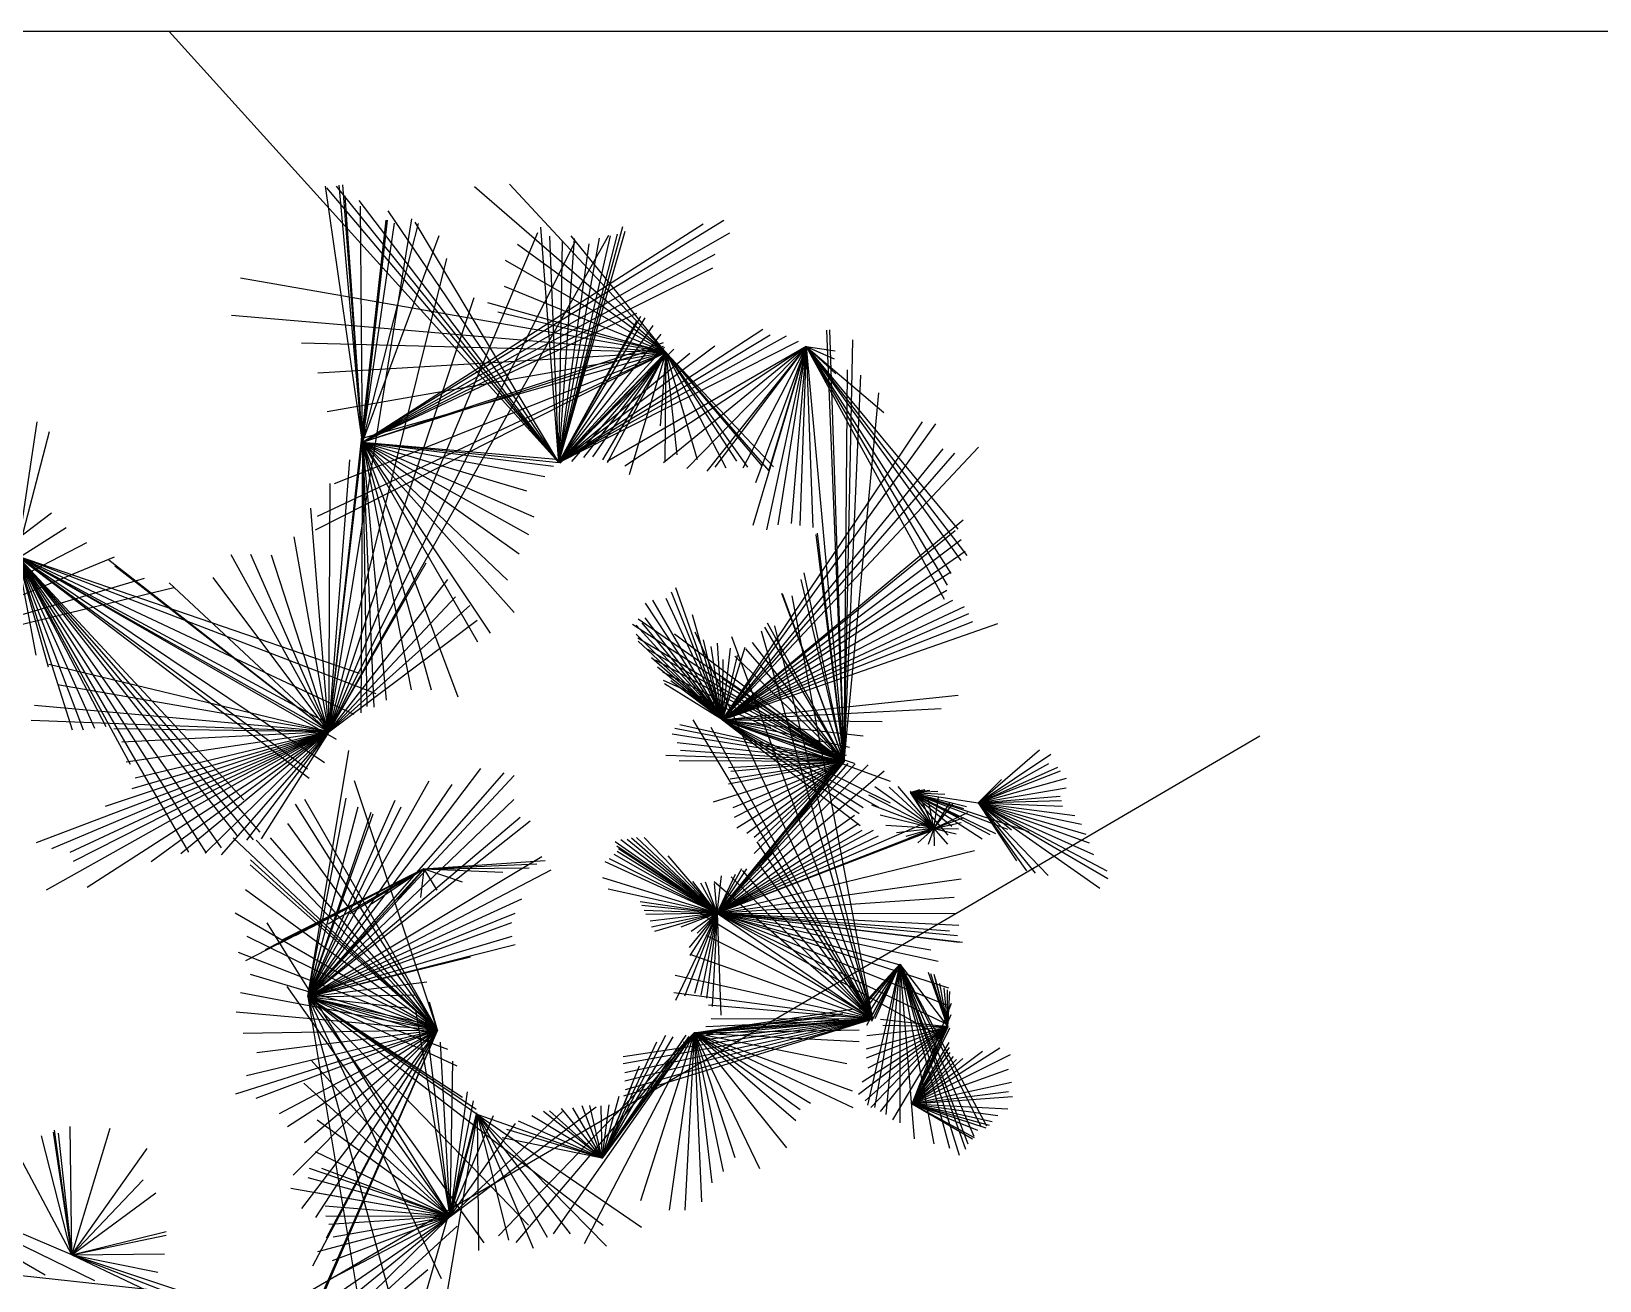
# Model space of a CAD drawing. Extents: x 447968 to 448359, y 6028019 to 6028235.
# Drawn here: x 448198.64 to 448242.14, y 6028200.62 to 6028235.28 of the extents above; entities that cross this region are included whole.
import ezdxf

# ---------------------------------------------------------------- set-up
doc = ezdxf.new("R2010")
doc.units = 0
doc.layers.add('BBOX', color=1, linetype='CONTINUOUS')
doc.layers.add('CENTERLINE', color=4, linetype='CONTINUOUS')

msp = doc.modelspace()

# ---------------------------------------------------------------- linework, layer by layer
at = {"layer": 'BBOX'}
for p, q in [((448359.49, 6028235.28, 172.83), (447967.5, 6028235.28, 172.83)), ((448359.49, 6028235.28, 154.47), (447967.5, 6028235.28, 154.47))]:
    msp.add_line(p, q, dxfattribs=at)
at = {"layer": 'CENTERLINE'}
for p, q in [((448219.09, 6028223.09, 158.4), (448220.13, 6028226.54, 157.96)), ((448220.13, 6028226.54, 157.96), (448221.18, 6028215.03, 158.4)), ((448213.27, 6028223.32, 157.79), (448216.23, 6028226.37, 157.76)), ((448216.23, 6028226.37, 157.76), (448219.09, 6028223.09, 158.4)), ((448206.89, 6028215.85, 158.23), (448207.82, 6028223.88, 158.03)), ((448207.82, 6028223.88, 158.03), (448213.27, 6028223.32, 157.79)), ((448198.24, 6028220.73, 156.95), (448206.89, 6028215.85, 158.23)), ((448221.18, 6028215.03, 158.4), (448217.81, 6028216.18, 157.94)), ((448221.18, 6028215.03, 158.4), (448217.66, 6028210.82, 157.41)), ((448223.67, 6028213.17, 158.96), (448223.02, 6028214.17, 158.23)), ((448223.02, 6028214.17, 158.23), (448224.9, 6028213.88, 157.89)), ((448217.66, 6028210.82, 157.41), (448223.67, 6028213.17, 158.96)), ((448206.3, 6028208.5, 156.85), (448209.52, 6028212.05, 157.08)), ((448217.66, 6028210.82, 157.41), (448221.98, 6028207.88, 158.47)), ((448221.98, 6028207.88, 158.47), (448222.72, 6028209.4, 158.5)), ((448222.72, 6028209.4, 158.5), (448224.06, 6028207.67, 158.75)), ((448211, 6028205.23, 157.65), (448206.3, 6028208.5, 156.85)), ((448206.3, 6028208.5, 156.85), (448209.9, 6028207.57, 157.22)), ((448221.98, 6028207.88, 158.47), (448217.02, 6028207.5, 157.59)), ((448217.02, 6028207.5, 157.59), (448214.47, 6028204.02, 157.51)), ((448224.06, 6028207.67, 158.75), (448223.07, 6028205.53, 158.58)), ((448211, 6028205.23, 157.65), (448210.25, 6028202.4, 157.43)), ((448214.47, 6028204.02, 157.51), (448211, 6028205.23, 157.65)), ((448199.76, 6028201.34, 157.37), (448193.28, 6028204.08, 157.16)), ((448210.25, 6028202.4, 157.43), (448203.69, 6028195.97, 156.53)), ((448203.03, 6028200.25, 156.49), (448199.76, 6028201.34, 157.37))]:
    msp.add_line(p, q, dxfattribs=at)
at = {"layer": 'SPLAY_SHOTS'}
for p, q in [((448213.27, 6028223.32, 157.79), (448202.46, 6028235.28, 157.59)), ((448207.82, 6028223.88, 158.03), (448206.79, 6028230.99, 158.02)), ((448213.27, 6028223.32, 157.79), (448206.83, 6028230.94, 158.28)), ((448213.27, 6028223.32, 157.79), (448207.1, 6028230.99, 158.1)), ((448207.82, 6028223.88, 158.03), (448207.17, 6028231.01, 157.59)), ((448207.82, 6028223.88, 158.03), (448207.27, 6028231.02, 157.39)), ((448216.23, 6028226.37, 157.76), (448210.93, 6028230.97, 157.98)), ((448216.23, 6028226.37, 157.76), (448211.9, 6028231.04, 157.92)), ((448207.82, 6028223.88, 158.03), (448207.34, 6028230.72, 158.1)), ((448213.27, 6028223.32, 157.79), (448207.73, 6028230.59, 158.07)), ((448207.82, 6028223.88, 158.03), (448207.76, 6028230.43, 158.27)), ((448206.89, 6028215.85, 158.23), (448209.19, 6028230.08, 158.08)), ((448206.89, 6028215.85, 158.23), (448208.48, 6028230.04, 158.16)), ((448207.82, 6028223.88, 158.03), (448208.51, 6028230.04, 158.26)), ((448207.82, 6028223.88, 158.03), (448217.84, 6028230.04, 157.87)), ((448213.27, 6028223.32, 157.79), (448208.53, 6028230.3, 158.1)), ((448213.27, 6028223.32, 157.79), (448209.28, 6028229.99, 158.11)), ((448206.89, 6028215.85, 158.23), (448212.68, 6028229.7, 157.97)), ((448206.89, 6028215.85, 158.23), (448214.65, 6028229.63, 157.87)), ((448207.82, 6028223.88, 158.03), (448208.71, 6028229.96, 158.15)), ((448207.82, 6028223.88, 158.03), (448209.37, 6028229.95, 158.07)), ((448207.82, 6028223.88, 158.03), (448217.27, 6028229.94, 157.7)), ((448207.82, 6028223.88, 158.03), (448218.01, 6028229.69, 157.74)), ((448207.82, 6028223.88, 158.03), (448209.95, 6028229.62, 158.08)), ((448213.27, 6028223.32, 157.79), (448212.77, 6028229.85, 157.96)), ((448213.27, 6028223.32, 157.79), (448213.02, 6028229.6, 157.95)), ((448213.27, 6028223.32, 157.79), (448215.04, 6028229.87, 157.63)), ((448213.27, 6028223.32, 157.79), (448215.11, 6028229.74, 157.95)), ((448213.27, 6028223.32, 157.79), (448214.89, 6028229.65, 157.98)), ((448213.27, 6028223.32, 157.79), (448214.7, 6028229.61, 157.82)), ((448216.23, 6028226.37, 157.76), (448213.61, 6028229.61, 157.86)), ((448206.89, 6028215.85, 158.23), (448213.72, 6028229.44, 157.91)), ((448216.23, 6028226.37, 157.76), (448212.12, 6028229.37, 157.97)), ((448213.27, 6028223.32, 157.79), (448214.39, 6028229.54, 157.74)), ((448213.27, 6028223.32, 157.79), (448213.7, 6028229.53, 157.97)), ((448213.27, 6028223.32, 157.79), (448213.37, 6028229.46, 157.94)), ((448213.27, 6028223.32, 157.79), (448214.11, 6028229.39, 157.82)), ((448206.89, 6028215.85, 158.23), (448210.16, 6028228.98, 158.09)), ((448207.82, 6028223.88, 158.03), (448217.6, 6028229.1, 157.76)), ((448207.82, 6028223.88, 158.03), (448217.54, 6028228.72, 157.69)), ((448216.23, 6028226.37, 157.76), (448211.79, 6028228.92, 157.93)), ((448216.23, 6028226.37, 157.76), (448204.44, 6028228.43, 158.66)), ((448206.89, 6028215.85, 158.23), (448210.92, 6028227.9, 158.06)), ((448216.23, 6028226.37, 157.76), (448211.76, 6028228.2, 158.03)), ((448216.23, 6028226.37, 157.76), (448204.19, 6028227.4, 158.52)), ((448207.82, 6028223.88, 158.03), (448215.43, 6028227.46, 157.74)), ((448216.23, 6028226.37, 157.76), (448211.3, 6028227.75, 158.07)), ((448216.23, 6028226.37, 157.76), (448211.57, 6028227.49, 157.96)), ((448213.27, 6028223.32, 157.79), (448215.54, 6028227.38, 157.82)), ((448213.27, 6028223.32, 157.79), (448215.66, 6028227.33, 157.77)), ((448213.27, 6028223.32, 157.79), (448215.43, 6028227.25, 157.98)), ((448213.27, 6028223.32, 157.79), (448215.88, 6028227.12, 157.8)), ((448213.27, 6028223.32, 157.79), (448218.92, 6028227.02, 157.78)), ((448221.18, 6028215.03, 158.4), (448220.7, 6028226.99, 158.51)), ((448221.18, 6028215.03, 158.4), (448220.78, 6028227, 158.34)), ((448216.23, 6028226.37, 157.76), (448206.13, 6028226.63, 158.33)), ((448207.82, 6028223.88, 158.03), (448216.17, 6028226.65, 157.52)), ((448207.82, 6028223.88, 158.03), (448216.17, 6028226.55, 157.72)), ((448213.27, 6028223.32, 157.79), (448216.1, 6028226.88, 157.74)), ((448213.27, 6028223.32, 157.79), (448219.13, 6028226.86, 157.8)), ((448213.27, 6028223.32, 157.79), (448219.58, 6028226.83, 157.8)), ((448213.27, 6028223.32, 157.79), (448219.91, 6028226.69, 157.9)), ((448213.27, 6028223.32, 157.79), (448217.59, 6028226.56, 157.75)), ((448213.27, 6028223.32, 157.79), (448216.2, 6028226.52, 157.71)), ((448220.13, 6028226.54, 157.96), (448214.61, 6028223.35, 157.8)), ((448220.13, 6028226.54, 157.96), (448215.1, 6028223.22, 157.82)), ((448220.13, 6028226.54, 157.96), (448216.17, 6028223.31, 157.97)), ((448220.13, 6028226.54, 157.96), (448216.82, 6028223.15, 157.9)), ((448220.13, 6028226.54, 157.96), (448217.37, 6028223.08, 158.02)), ((448220.13, 6028226.54, 157.96), (448217.59, 6028223.19, 158.14)), ((448220.13, 6028226.54, 157.96), (448218.37, 6028223.16, 158.22)), ((448220.13, 6028226.54, 157.96), (448218.65, 6028221.57, 158.25)), ((448220.13, 6028226.54, 157.96), (448218.72, 6028222.76, 158.11)), ((448220.13, 6028226.54, 157.96), (448219.03, 6028221.45, 158.26)), ((448220.13, 6028226.54, 157.96), (448219.34, 6028221.59, 158.27)), ((448220.13, 6028226.54, 157.96), (448219.71, 6028221.63, 158.39)), ((448220.13, 6028226.54, 157.96), (448219.95, 6028221.57, 158.32)), ((448220.13, 6028226.54, 157.96), (448223.95, 6028219.53, 158.59)), ((448220.13, 6028226.54, 157.96), (448224.04, 6028219.92, 158.54)), ((448220.13, 6028226.54, 157.96), (448224.14, 6028220.24, 158.41)), ((448220.13, 6028226.54, 157.96), (448224.42, 6028220.6, 158.4)), ((448220.13, 6028226.54, 157.96), (448224.58, 6028220.74, 158.28)), ((448220.13, 6028226.54, 157.96), (448224.33, 6028221.47, 158.48)), ((448220.13, 6028226.54, 157.96), (448220.86, 6028225.61, 157.96)), ((448220.13, 6028226.54, 157.96), (448220.95, 6028225.78, 158.14)), ((448220.13, 6028226.54, 157.96), (448222.28, 6028224.71, 158.61)), ((448220.13, 6028226.54, 157.96), (448220.9, 6028226.2, 158.09)), ((448220.13, 6028226.54, 157.96), (448220.93, 6028226.42, 158.1)), ((448220.13, 6028226.54, 157.96), (448220.31, 6028221.52, 158.14)), ((448221.18, 6028215.03, 158.4), (448221.42, 6028226.72, 158.65)), ((448216.23, 6028226.37, 157.76), (448206.51, 6028221.44, 158.08)), ((448216.23, 6028226.37, 157.76), (448206.56, 6028221.82, 158.06)), ((448216.23, 6028226.37, 157.76), (448206.58, 6028225.8, 158.25)), ((448216.23, 6028226.37, 157.76), (448206.84, 6028224.73, 158.29)), ((448216.23, 6028226.37, 157.76), (448207.03, 6028222.73, 158.23)), ((448216.23, 6028226.37, 157.76), (448207.77, 6028223.98, 158.22)), ((448213.27, 6028223.32, 157.79), (448216.46, 6028226.46, 157.73)), ((448213.27, 6028223.32, 157.79), (448216.9, 6028226.35, 157.75)), ((448216.23, 6028226.37, 157.76), (448213.3, 6028223.3, 157.72)), ((448216.23, 6028226.37, 157.76), (448213.62, 6028223.35, 157.83)), ((448216.23, 6028226.37, 157.76), (448213.95, 6028223.46, 157.79)), ((448216.23, 6028226.37, 157.76), (448214.2, 6028223.48, 157.84)), ((448216.23, 6028226.37, 157.76), (448214.48, 6028223.39, 157.82)), ((448216.23, 6028226.37, 157.76), (448214.61, 6028223.31, 157.88)), ((448216.23, 6028226.37, 157.76), (448215.22, 6028222.98, 157.87)), ((448216.23, 6028226.37, 157.76), (448216.08, 6028224.34, 158.04)), ((448216.23, 6028226.37, 157.76), (448216.21, 6028223.34, 158.23)), ((448216.23, 6028226.37, 157.76), (448219.22, 6028223.2, 158.45)), ((448216.23, 6028226.37, 157.76), (448218.9, 6028223.23, 158.29)), ((448216.23, 6028226.37, 157.76), (448218.5, 6028223.19, 158.32)), ((448216.23, 6028226.37, 157.76), (448218.19, 6028223.36, 158.38)), ((448216.23, 6028226.37, 157.76), (448217.9, 6028223.17, 158)), ((448216.23, 6028226.37, 157.76), (448217.1, 6028223.4, 158.26)), ((448216.23, 6028226.37, 157.76), (448216.54, 6028223.53, 157.92)), ((448221.18, 6028215.03, 158.4), (448221.27, 6028225.89, 158.23)), ((448221.18, 6028215.03, 158.4), (448221.64, 6028225.74, 158.21)), ((448221.18, 6028215.03, 158.4), (448222.14, 6028225.25, 158.33)), ((448198.24, 6028220.73, 156.95), (448198.8, 6028224.45, 158.04)), ((448217.81, 6028216.18, 157.94), (448223.35, 6028224.45, 158.15)), ((448217.81, 6028216.18, 157.94), (448223.72, 6028224.39, 158.06)), ((448198.24, 6028220.73, 156.95), (448199.14, 6028224.18, 158.15)), ((448207.82, 6028223.88, 158.03), (448207.77, 6028216.38, 158.1)), ((448207.82, 6028223.88, 158.03), (448213.3, 6028223.4, 157.31)), ((448207.82, 6028223.88, 158.03), (448213.12, 6028223.22, 157.28)), ((448207.82, 6028223.88, 158.03), (448212.88, 6028222.93, 157.25)), ((448207.82, 6028223.88, 158.03), (448212.37, 6028222.53, 157.23)), ((448207.82, 6028223.88, 158.03), (448212.57, 6028221.81, 156.97)), ((448207.82, 6028223.88, 158.03), (448212.42, 6028221.32, 157.03)), ((448207.82, 6028223.88, 158.03), (448212.17, 6028220.79, 156.95)), ((448207.82, 6028223.88, 158.03), (448211.84, 6028220.06, 157.01)), ((448207.82, 6028223.88, 158.03), (448212.03, 6028219.16, 156.97)), ((448207.82, 6028223.88, 158.03), (448211.36, 6028218.59, 157.16)), ((448207.82, 6028223.88, 158.03), (448211.01, 6028218.35, 158.12)), ((448207.82, 6028223.88, 158.03), (448210.46, 6028216.82, 157.71)), ((448207.82, 6028223.88, 158.03), (448209.72, 6028217.01, 158.08)), ((448207.82, 6028223.88, 158.03), (448209.17, 6028217.01, 158.08)), ((448207.82, 6028223.88, 158.03), (448208.48, 6028216.73, 157.94)), ((448207.82, 6028223.88, 158.03), (448208.13, 6028216.53, 157.63)), ((448207.82, 6028223.88, 158.03), (448207.94, 6028216.55, 157.9)), ((448217.81, 6028216.18, 157.94), (448224.91, 6028223.75, 158.18)), ((448217.81, 6028216.18, 157.94), (448223.93, 6028223.7, 158.09)), ((448217.81, 6028216.18, 157.94), (448224.25, 6028223.58, 158.15)), ((448206.89, 6028215.85, 158.23), (448207.47, 6028223.39, 158.13)), ((448206.89, 6028215.85, 158.23), (448206.92, 6028222.74, 158.2)), ((448193.56, 6028217.67, 157.54), (448199.19, 6028221.92, 157.75)), ((448206.89, 6028215.85, 158.23), (448206.39, 6028222.05, 158.28)), ((448217.81, 6028216.18, 157.94), (448224.48, 6028221.73, 158.29)), ((448193.56, 6028217.67, 157.54), (448199.6, 6028221.52, 157.84)), ((448217.81, 6028216.18, 157.94), (448224.26, 6028221.43, 158.36)), ((448221.18, 6028215.03, 158.4), (448220.4, 6028221.32, 158.39)), ((448221.18, 6028215.03, 158.4), (448220.44, 6028221.36, 158.38)), ((448193.56, 6028217.67, 157.54), (448200.17, 6028221.1, 157.89)), ((448206.89, 6028215.85, 158.23), (448205.92, 6028221.26, 158.29)), ((448217.81, 6028216.18, 157.94), (448224.43, 6028221.18, 158.37)), ((448217.81, 6028216.18, 157.94), (448224.54, 6028220.86, 158.41)), ((448193.56, 6028217.67, 157.54), (448200.94, 6028220.7, 157.91)), ((448198.24, 6028220.73, 156.95), (448198.76, 6028217.98, 158.04)), ((448198.24, 6028220.73, 156.95), (448199.1, 6028217.65, 157.75)), ((448198.24, 6028220.73, 156.95), (448199.77, 6028215.9, 157.83)), ((448198.24, 6028220.73, 156.95), (448200.07, 6028215.9, 157.96)), ((448198.24, 6028220.73, 156.95), (448200.39, 6028215.95, 157.94)), ((448198.24, 6028220.73, 156.95), (448200.7, 6028216, 157.98)), ((448198.24, 6028220.73, 156.95), (448201.38, 6028214.95, 157.62)), ((448198.24, 6028220.73, 156.95), (448202.99, 6028212.51, 157.63)), ((448198.24, 6028220.73, 156.95), (448203.48, 6028212.48, 157.63)), ((448198.24, 6028220.73, 156.95), (448203.9, 6028212.63, 157.55)), ((448198.24, 6028220.73, 156.95), (448204.33, 6028212.97, 157.53)), ((448198.24, 6028220.73, 156.95), (448204.79, 6028212.85, 157.66)), ((448198.24, 6028220.73, 156.95), (448204.97, 6028213.07, 157.66)), ((448198.24, 6028220.73, 156.95), (448204.53, 6028213.96, 157.92)), ((448198.24, 6028220.73, 156.95), (448206.34, 6028214.56, 157.11)), ((448198.24, 6028220.73, 156.95), (448206.29, 6028214.82, 158.05)), ((448198.24, 6028220.73, 156.95), (448206.77, 6028215, 157.85)), ((448198.24, 6028220.73, 156.95), (448207.09, 6028215.65, 157.97)), ((448198.24, 6028220.73, 156.95), (448207.01, 6028216.01, 157.94)), ((448198.24, 6028220.73, 156.95), (448207.58, 6028216.34, 158.01)), ((448198.24, 6028220.73, 156.95), (448208.19, 6028216.91, 158.11)), ((448198.24, 6028220.73, 156.95), (448207.73, 6028217.48, 158.11)), ((448206.89, 6028215.85, 158.23), (448200.78, 6028220.61, 158.06)), ((448206.89, 6028215.85, 158.23), (448200.95, 6028220.44, 157.97)), ((448206.89, 6028215.85, 158.23), (448204.18, 6028220.76, 158.3)), ((448206.89, 6028215.85, 158.23), (448204.72, 6028220.77, 158.34)), ((448206.89, 6028215.85, 158.23), (448205.3, 6028220.75, 158.27)), ((448206.89, 6028215.85, 158.23), (448209.59, 6028220.54, 158.24)), ((448193.56, 6028217.67, 157.54), (448201.77, 6028220.11, 157.85)), ((448206.89, 6028215.85, 158.23), (448202.46, 6028219.98, 158.08)), ((448206.89, 6028215.85, 158.23), (448203.68, 6028220.13, 158.15)), ((448206.89, 6028215.85, 158.23), (448210.19, 6028220.07, 158.07)), ((448217.81, 6028216.18, 157.94), (448224.14, 6028220.29, 158.4)), ((448221.18, 6028215.03, 158.4), (448219.99, 6028220.07, 158.37)), ((448221.18, 6028215.03, 158.4), (448220.07, 6028220.26, 158.35)), ((448193.56, 6028217.67, 157.54), (448202.59, 6028219.85, 157.81)), ((448206.89, 6028215.85, 158.23), (448210.4, 6028219.59, 158.14)), ((448217.81, 6028216.18, 157.94), (448216.24, 6028219.55, 158.24)), ((448217.81, 6028216.18, 157.94), (448216.39, 6028219.72, 158.31)), ((448217.81, 6028216.18, 157.94), (448216.51, 6028219.84, 158.29)), ((448217.81, 6028216.18, 157.94), (448224.03, 6028219.78, 158.38)), ((448221.18, 6028215.03, 158.4), (448219.45, 6028219.69, 158.25)), ((448221.18, 6028215.03, 158.4), (448219.47, 6028219.68, 158.33)), ((448221.98, 6028207.88, 158.47), (448219.74, 6028219.62, 158.33)), ((448206.89, 6028215.85, 158.23), (448210.8, 6028219.35, 158.17)), ((448217.81, 6028216.18, 157.94), (448215.67, 6028219.42, 158.07)), ((448217.81, 6028216.18, 157.94), (448215.87, 6028219.5, 158.13)), ((448217.81, 6028216.18, 157.94), (448224.19, 6028219.5, 158.3)), ((448217.81, 6028216.18, 157.94), (448224.52, 6028219.33, 158.21)), ((448217.81, 6028216.18, 157.94), (448224.64, 6028219.13, 158.08)), ((448206.89, 6028215.85, 158.23), (448211, 6028218.95, 158.2)), ((448221.18, 6028215.03, 158.4), (448215.31, 6028218.83, 158)), ((448217.81, 6028216.18, 157.94), (448215.41, 6028218.81, 157.98)), ((448221.18, 6028215.03, 158.4), (448215.47, 6028218.97, 158.01)), ((448217.81, 6028216.18, 157.94), (448215.58, 6028218.87, 158.06)), ((448217.81, 6028216.18, 157.94), (448215.66, 6028219.01, 158.06)), ((448217.81, 6028216.18, 157.94), (448216.97, 6028219.09, 158.21)), ((448217.81, 6028216.18, 157.94), (448224.75, 6028218.91, 158.07)), ((448217.81, 6028216.18, 157.94), (448225.44, 6028218.85, 157.97)), ((448221.18, 6028215.03, 158.4), (448218.98, 6028218.75, 158.25)), ((448221.18, 6028215.03, 158.4), (448219.05, 6028218.86, 158.24)), ((448221.98, 6028207.88, 158.47), (448219.26, 6028218.79, 158.34)), ((448217.81, 6028216.18, 157.94), (448215.41, 6028218.56, 157.98)), ((448221.18, 6028215.03, 158.4), (448215.46, 6028218.45, 158.01)), ((448217.81, 6028216.18, 157.94), (448215.47, 6028218.36, 157.97)), ((448221.18, 6028215.03, 158.4), (448216.47, 6028218.56, 158.06)), ((448221.98, 6028207.88, 158.47), (448217.05, 6028218.61, 158.31)), ((448217.81, 6028216.18, 157.94), (448217.28, 6028218.4, 158.18)), ((448217.81, 6028216.18, 157.94), (448217.67, 6028218.31, 158.31)), ((448221.98, 6028207.88, 158.47), (448218.06, 6028218.48, 158.57)), ((448221.18, 6028215.03, 158.4), (448218.64, 6028218.33, 158.32)), ((448221.98, 6028207.88, 158.47), (448218.89, 6028218.64, 158.47)), ((448221.18, 6028215.03, 158.4), (448215.73, 6028218.13, 157.96)), ((448217.81, 6028216.18, 157.94), (448215.84, 6028217.9, 157.98)), ((448221.18, 6028215.03, 158.4), (448215.95, 6028217.84, 157.96)), ((448217.81, 6028216.18, 157.94), (448217.49, 6028218.22, 158.26)), ((448217.81, 6028216.18, 157.94), (448218.43, 6028218.2, 158.25)), ((448217.81, 6028216.18, 157.94), (448218.03, 6028218.17, 158.24)), ((448217.81, 6028216.18, 157.94), (448218.22, 6028217.97, 158.23)), ((448217.81, 6028216.18, 157.94), (448217.82, 6028217.86, 158.21)), ((448221.18, 6028215.03, 158.4), (448218.15, 6028217.95, 158.19)), ((448221.18, 6028215.03, 158.4), (448218.45, 6028218.15, 158.19)), ((448206.89, 6028215.85, 158.23), (448199.12, 6028217.72, 158.14)), ((448217.81, 6028216.18, 157.94), (448216, 6028217.64, 157.97)), ((448221.18, 6028215.03, 158.4), (448216.15, 6028217.5, 157.95)), ((448206.89, 6028215.85, 158.23), (448199.36, 6028217.15, 158.14)), ((448221.18, 6028215.03, 158.4), (448216.17, 6028217.27, 157.99)), ((448217.81, 6028216.18, 157.94), (448216.2, 6028217.18, 158.01)), ((448217.81, 6028216.18, 157.94), (448216.37, 6028217.26, 157.98)), ((448221.18, 6028215.03, 158.4), (448217.79, 6028217.34, 158.15)), ((448206.89, 6028215.85, 158.23), (448198.72, 6028216.58, 158.16)), ((448217.81, 6028216.18, 157.94), (448224.34, 6028216.87, 158.3)), ((448217.81, 6028216.18, 157.94), (448223.87, 6028216.5, 158.23)), ((448206.89, 6028215.85, 158.23), (448198.63, 6028216.16, 158.03)), ((448221.98, 6028207.88, 158.47), (448216.99, 6028216.18, 158.39)), ((448217.81, 6028216.18, 157.94), (448222.23, 6028216.14, 158.25)), ((448217.81, 6028216.18, 157.94), (448221.71, 6028215.74, 158.28)), ((448217.81, 6028216.18, 157.94), (448219.15, 6028215.98, 158.08)), ((448217.81, 6028216.18, 157.94), (448221.33, 6028215.42, 158.46)), ((448217.81, 6028216.18, 157.94), (448221.24, 6028215.2, 158.44)), ((448217.81, 6028216.18, 157.94), (448221.46, 6028214.98, 158.45)), ((448217.81, 6028216.18, 157.94), (448222.46, 6028214.48, 158.61)), ((448217.81, 6028216.18, 157.94), (448222.46, 6028213.88, 158.59)), ((448217.81, 6028216.18, 157.94), (448222.13, 6028213.76, 158.46)), ((448217.81, 6028216.18, 157.94), (448221.71, 6028213.75, 158.4)), ((448217.81, 6028216.18, 157.94), (448221.6, 6028213.58, 158.37)), ((448217.81, 6028216.18, 157.94), (448221.62, 6028213.25, 158.38)), ((448195.97, 6028194.27, 157.22), (448232.71, 6028215.74, 154.47)), ((448206.89, 6028215.85, 158.23), (448198.77, 6028212.77, 157.27)), ((448206.89, 6028215.85, 158.23), (448199.05, 6028211.46, 157.45)), ((448206.89, 6028215.85, 158.23), (448199.19, 6028212.6, 157.13)), ((448206.89, 6028215.85, 158.23), (448199.7, 6028212.5, 157.06)), ((448206.89, 6028215.85, 158.23), (448199.79, 6028212.25, 157.26)), ((448206.89, 6028215.85, 158.23), (448200.18, 6028211.53, 157.51)), ((448206.89, 6028215.85, 158.23), (448200.68, 6028213.78, 157.65)), ((448206.89, 6028215.85, 158.23), (448200.92, 6028215.93, 158.16)), ((448206.89, 6028215.85, 158.23), (448201.14, 6028215.56, 158.12)), ((448206.89, 6028215.85, 158.23), (448201.26, 6028215.01, 158)), ((448206.89, 6028215.85, 158.23), (448201.42, 6028214.27, 157.93)), ((448206.89, 6028215.85, 158.23), (448201.51, 6028214.56, 157.97)), ((448206.89, 6028215.85, 158.23), (448201.96, 6028212.24, 157.63)), ((448206.89, 6028215.85, 158.23), (448202.78, 6028212.46, 157.65)), ((448206.89, 6028215.85, 158.23), (448203.46, 6028212.48, 157.7)), ((448206.89, 6028215.85, 158.23), (448203.9, 6028212.44, 157.78)), ((448206.89, 6028215.85, 158.23), (448204.6, 6028212.84, 157.84)), ((448206.89, 6028215.85, 158.23), (448205.01, 6028212.88, 157.84)), ((448221.18, 6028215.03, 158.4), (448216.41, 6028215.78, 158.11)), ((448221.18, 6028215.03, 158.4), (448216.48, 6028215.94, 158.08)), ((448221.18, 6028215.03, 158.4), (448216.62, 6028216.04, 158.12)), ((448221.98, 6028207.88, 158.47), (448217.49, 6028215.97, 158.3)), ((448206.3, 6028208.5, 156.85), (448207.44, 6028215.33, 157.33)), ((448221.18, 6028215.03, 158.4), (448216.23, 6028215.19, 158.32)), ((448221.18, 6028215.03, 158.4), (448216.55, 6028215.54, 158.21)), ((448221.18, 6028215.03, 158.4), (448216.64, 6028215.33, 158.28)), ((448224.9, 6028213.88, 157.89), (448226.6, 6028215.35, 157)), ((448224.9, 6028213.88, 157.89), (448226.91, 6028215.23, 156.96)), ((448206.3, 6028208.5, 156.85), (448211.1, 6028214.83, 157.89)), ((448221.18, 6028215.03, 158.4), (448216.6, 6028215.04, 158.27)), ((448221.18, 6028215.03, 158.4), (448217.55, 6028213.9, 158.11)), ((448217.66, 6028210.82, 157.41), (448221.18, 6028215.1, 158.47)), ((448217.66, 6028210.82, 157.41), (448221.29, 6028214.97, 158.42)), ((448217.66, 6028210.82, 157.41), (448221.49, 6028214.96, 158.39)), ((448217.66, 6028210.82, 157.41), (448221.85, 6028214.93, 158.46)), ((448217.66, 6028210.82, 157.41), (448222.29, 6028214.77, 158.65)), ((448221.18, 6028215.03, 158.4), (448217.97, 6028214.4, 158.16)), ((448221.18, 6028215.03, 158.4), (448217.97, 6028214.85, 158.19)), ((448221.18, 6028215.03, 158.4), (448218.02, 6028214.54, 158.26)), ((448221.18, 6028215.03, 158.4), (448218.04, 6028214.75, 158.26)), ((448221.18, 6028215.03, 158.4), (448218.09, 6028213.74, 158.07)), ((448221.18, 6028215.03, 158.4), (448218.13, 6028213.47, 158.03)), ((448221.18, 6028215.03, 158.4), (448218.2, 6028213.18, 158.07)), ((448221.18, 6028215.03, 158.4), (448218.48, 6028213.03, 158.07)), ((448221.18, 6028215.03, 158.4), (448218.68, 6028212.47, 158.19)), ((448221.18, 6028215.03, 158.4), (448218.68, 6028212.92, 158.13)), ((448221.18, 6028215.03, 158.4), (448218.76, 6028212, 158.16)), ((448221.18, 6028215.03, 158.4), (448218.8, 6028212.82, 158.18)), ((448221.18, 6028215.03, 158.4), (448218.87, 6028212.29, 158.2)), ((448224.9, 6028213.88, 157.89), (448226.86, 6028214.97, 157.06)), ((448224.9, 6028213.88, 157.89), (448227.11, 6028214.87, 157.08)), ((448224.9, 6028213.88, 157.89), (448227.18, 6028214.77, 157.1)), ((448206.3, 6028208.5, 156.85), (448211.75, 6028214.71, 157.92)), ((448206.3, 6028208.5, 156.85), (448212.03, 6028214.64, 157.83)), ((448206.3, 6028208.5, 156.85), (448209.67, 6028214.49, 157.58)), ((448206.3, 6028208.5, 156.85), (448210.31, 6028214.39, 157.71)), ((448209.9, 6028207.57, 157.22), (448207.6, 6028214.49, 157)), ((448223.67, 6028213.17, 158.96), (448222.03, 6028214.32, 159.31)), ((448223.67, 6028213.17, 158.96), (448222.68, 6028214.33, 159.19)), ((448224.9, 6028213.88, 157.89), (448227.35, 6028214.56, 157.14)), ((448224.9, 6028213.88, 157.89), (448225.54, 6028214.53, 157.53)), ((448209.9, 6028207.57, 157.22), (448206.22, 6028213.97, 156.92)), ((448206.3, 6028208.5, 156.85), (448207.37, 6028214.01, 157.39)), ((448206.3, 6028208.5, 156.85), (448212.02, 6028213.97, 157.68)), ((448206.3, 6028208.5, 156.85), (448208.73, 6028213.95, 157.52)), ((448223.67, 6028213.17, 158.96), (448221.86, 6028214.09, 159.3)), ((448223.67, 6028213.17, 158.96), (448222.43, 6028214.31, 159.23)), ((448223.02, 6028214.17, 158.23), (448223.42, 6028214.25, 158.16)), ((448223.02, 6028214.17, 158.23), (448223.28, 6028214.25, 158.2)), ((448223.02, 6028214.17, 158.23), (448223.56, 6028214.23, 158.13)), ((448223.02, 6028214.17, 158.23), (448223.78, 6028214.2, 158.07)), ((448223.67, 6028213.17, 158.96), (448223.02, 6028214.2, 159.15)), ((448223.02, 6028214.17, 158.23), (448225.01, 6028212.88, 158.56)), ((448223.02, 6028214.17, 158.23), (448225.22, 6028213, 158.24)), ((448223.02, 6028214.17, 158.23), (448226.3, 6028213.08, 158.13)), ((448223.02, 6028214.17, 158.23), (448225.71, 6028213.15, 158.17)), ((448223.02, 6028214.17, 158.23), (448225.38, 6028213.03, 158.21)), ((448223.02, 6028214.17, 158.23), (448224.57, 6028213.78, 157.9)), ((448223.02, 6028214.17, 158.23), (448224.49, 6028213.72, 157.85)), ((448223.02, 6028214.17, 158.23), (448224.35, 6028213.5, 157.87)), ((448223.02, 6028214.17, 158.23), (448223.41, 6028213.96, 158.06)), ((448223.02, 6028214.17, 158.23), (448224.17, 6028213.23, 157.71)), ((448223.02, 6028214.17, 158.23), (448224.06, 6028212.98, 157.79)), ((448223.02, 6028214.17, 158.23), (448223.37, 6028213.79, 158.11)), ((448223.02, 6028214.17, 158.23), (448223.97, 6028214.12, 158.02)), ((448223.67, 6028213.17, 158.96), (448223.26, 6028214.11, 159.16)), ((448223.67, 6028213.17, 158.96), (448223.51, 6028214.01, 159.14)), ((448223.67, 6028213.17, 158.96), (448223.8, 6028214.04, 159.15)), ((448224.9, 6028213.88, 157.89), (448227.34, 6028214.3, 157.25)), ((448224.9, 6028213.88, 157.89), (448227.17, 6028214.06, 157.47)), ((448224.9, 6028213.88, 157.89), (448227.21, 6028213.94, 157.58)), ((448209.9, 6028207.57, 157.22), (448205.96, 6028213.84, 157.12)), ((448206.3, 6028208.5, 156.85), (448207.7, 6028213.77, 157.85)), ((448206.3, 6028208.5, 156.85), (448208.89, 6028213.77, 157.81)), ((448206.3, 6028208.5, 156.85), (448208.06, 6028213.62, 157.44)), ((448206.3, 6028208.5, 156.85), (448208.12, 6028213.57, 157.81)), ((448206.3, 6028208.5, 156.85), (448212.19, 6028213.48, 157.6)), ((448217.66, 6028210.82, 157.41), (448221.47, 6028213.54, 158.48)), ((448223.67, 6028213.17, 158.96), (448221.95, 6028213.81, 159.28)), ((448223.67, 6028213.17, 158.96), (448222.18, 6028213.54, 159.22)), ((448223.67, 6028213.17, 158.96), (448224.11, 6028213.88, 159.13)), ((448223.67, 6028213.17, 158.96), (448224.2, 6028213.86, 159.09)), ((448223.67, 6028213.17, 158.96), (448224.61, 6028213.61, 159.09)), ((448223.67, 6028213.17, 158.96), (448224.5, 6028213.47, 159.23)), ((448224.9, 6028213.88, 157.89), (448226.84, 6028211.86, 157.25)), ((448224.9, 6028213.88, 157.89), (448226.48, 6028211.93, 157.34)), ((448224.9, 6028213.88, 157.89), (448226.24, 6028211.99, 157.33)), ((448224.9, 6028213.88, 157.89), (448225.96, 6028212.27, 157.38)), ((448224.9, 6028213.88, 157.89), (448227.24, 6028213.79, 157.55)), ((448224.9, 6028213.88, 157.89), (448227.58, 6028213.53, 157.51)), ((448224.9, 6028213.88, 157.89), (448227.76, 6028213.29, 157.51)), ((448224.9, 6028213.88, 157.89), (448227.88, 6028213.01, 157.55)), ((448224.9, 6028213.88, 157.89), (448227.98, 6028212.77, 157.65)), ((448224.9, 6028213.88, 157.89), (448228.1, 6028212.45, 157.61)), ((448224.9, 6028213.88, 157.89), (448228.47, 6028211.99, 157.48)), ((448224.9, 6028213.88, 157.89), (448228.49, 6028211.78, 157.53)), ((448224.9, 6028213.88, 157.89), (448228.27, 6028211.51, 157.47)), ((448224.9, 6028213.88, 157.89), (448225.82, 6028213.13, 157.75)), ((448209.9, 6028207.57, 157.22), (448205.75, 6028213.31, 157.34)), ((448206.3, 6028208.5, 156.85), (448212.47, 6028213.38, 157.52)), ((448217.66, 6028210.82, 157.41), (448223.56, 6028213.38, 158.66)), ((448217.66, 6028210.82, 157.41), (448221.58, 6028213.31, 158.41)), ((448217.66, 6028210.82, 157.41), (448221.68, 6028213.12, 158.46)), ((448217.66, 6028210.82, 157.41), (448221.99, 6028213.12, 158.55)), ((448217.66, 6028210.82, 157.41), (448223.57, 6028213.09, 158.53)), ((448223.67, 6028213.17, 158.96), (448222.34, 6028213.25, 159.26)), ((448223.67, 6028213.17, 158.96), (448222.63, 6028213.05, 159.29)), ((448223.67, 6028213.17, 158.96), (448222.89, 6028212.95, 159.27)), ((448223.67, 6028213.17, 158.96), (448222.96, 6028212.89, 159.29)), ((448223.67, 6028213.17, 158.96), (448223.22, 6028212.77, 159.3)), ((448223.67, 6028213.17, 158.96), (448223.51, 6028212.72, 159.17)), ((448223.67, 6028213.17, 158.96), (448224.43, 6028213.33, 159.15)), ((448223.67, 6028213.17, 158.96), (448224.35, 6028213.16, 159.15)), ((448223.67, 6028213.17, 158.96), (448224.29, 6028213.02, 159.19)), ((448223.67, 6028213.17, 158.96), (448224.05, 6028212.73, 159.27)), ((448223.67, 6028213.17, 158.96), (448223.68, 6028212.69, 159.16)), ((448209.9, 6028207.57, 157.22), (448204.23, 6028212.91, 157.71)), ((448209.9, 6028207.57, 157.22), (448204.87, 6028212.84, 157.48)), ((448209.9, 6028207.57, 157.22), (448205.27, 6028212.91, 157.46)), ((448217.66, 6028210.82, 157.41), (448214.83, 6028212.8, 157.1)), ((448217.66, 6028210.82, 157.41), (448214.87, 6028212.68, 157.12)), ((448217.66, 6028210.82, 157.41), (448214.92, 6028212.6, 157.11)), ((448217.66, 6028210.82, 157.41), (448214.99, 6028212.85, 157.14)), ((448217.66, 6028210.82, 157.41), (448215.16, 6028212.86, 157.21)), ((448217.66, 6028210.82, 157.41), (448215.28, 6028212.9, 157.25)), ((448217.66, 6028210.82, 157.41), (448215.42, 6028212.92, 157.32)), ((448217.66, 6028210.82, 157.41), (448215.63, 6028212.92, 157.38)), ((448217.66, 6028210.82, 157.41), (448222.13, 6028212.96, 158.48)), ((448221.98, 6028207.88, 158.47), (448218.77, 6028212.8, 158.34)), ((448209.9, 6028207.57, 157.22), (448204.7, 6028212.16, 157.69)), ((448209.9, 6028207.57, 157.22), (448204.71, 6028212.3, 157.6)), ((448206.3, 6028208.5, 156.85), (448212.79, 6028212.39, 157.44)), ((448209.52, 6028212.05, 157.08), (448212.89, 6028212.28, 157.13)), ((448209.52, 6028212.05, 157.08), (448212.66, 6028212.19, 157.56)), ((448217.66, 6028210.82, 157.41), (448214.55, 6028212.24, 157)), ((448217.66, 6028210.82, 157.41), (448214.67, 6028212.33, 157.04)), ((448217.66, 6028210.82, 157.41), (448214.8, 6028212.45, 157.04)), ((448217.66, 6028210.82, 157.41), (448214.88, 6028212.53, 157.07)), ((448217.66, 6028210.82, 157.41), (448216.3, 6028212.41, 157.41)), ((448217.66, 6028210.82, 157.41), (448224.8, 6028212.56, 158.7)), ((448221.98, 6028207.88, 158.47), (448218.79, 6028212.22, 158.38)), ((448209.52, 6028212.05, 157.08), (448204.57, 6028209.5, 158.1)), ((448209.52, 6028212.05, 157.08), (448205.12, 6028209.8, 157.56)), ((448209.52, 6028212.05, 157.08), (448205.47, 6028209.95, 158.36)), ((448209.52, 6028212.05, 157.08), (448205.6, 6028210.08, 157.07)), ((448209.52, 6028212.05, 157.08), (448205.95, 6028210.19, 158.49)), ((448209.52, 6028212.05, 157.08), (448206.09, 6028210.31, 156.95)), ((448206.3, 6028208.5, 156.85), (448213.05, 6028212.02, 157.49)), ((448209.52, 6028212.05, 157.08), (448206.45, 6028210.49, 158.56)), ((448209.52, 6028212.05, 157.08), (448206.87, 6028210.51, 158.69)), ((448209.52, 6028212.05, 157.08), (448207.47, 6028210.8, 158.74)), ((448209.52, 6028212.05, 157.08), (448208.07, 6028211.07, 158.57)), ((448209.52, 6028212.05, 157.08), (448208.79, 6028211.2, 158.45)), ((448209.52, 6028212.05, 157.08), (448209.43, 6028211.25, 158.64)), ((448209.52, 6028212.05, 157.08), (448212.44, 6028212.08, 158.12)), ((448209.52, 6028212.05, 157.08), (448209.88, 6028211.46, 158.59)), ((448209.52, 6028212.05, 157.08), (448210.58, 6028211.69, 158.7)), ((448209.52, 6028212.05, 157.08), (448211.71, 6028211.96, 158.49)), ((448217.66, 6028210.82, 157.41), (448214.49, 6028211.8, 157.05)), ((448217.66, 6028210.82, 157.41), (448218.34, 6028212.06, 157.96)), ((448217.66, 6028210.82, 157.41), (448218.48, 6028212.05, 157.91)), ((448217.66, 6028210.82, 157.41), (448218.17, 6028211.9, 158.02)), ((448217.66, 6028210.82, 157.41), (448217.78, 6028211.85, 158)), ((448217.66, 6028210.82, 157.41), (448224.43, 6028211.77, 158.61)), ((448221.98, 6028207.88, 158.47), (448218.05, 6028211.83, 158.21)), ((448221.98, 6028207.88, 158.47), (448218.36, 6028212, 158.2)), ((448209.9, 6028207.57, 157.22), (448204.57, 6028211.47, 157.67)), ((448217.66, 6028210.82, 157.41), (448214.63, 6028211.48, 156.99)), ((448217.66, 6028210.82, 157.41), (448216.98, 6028211.7, 157.46)), ((448217.66, 6028210.82, 157.41), (448217.2, 6028211.65, 157.67)), ((448217.66, 6028210.82, 157.41), (448217.33, 6028211.68, 157.82)), ((448221.98, 6028207.88, 158.47), (448217.57, 6028211.69, 158.1)), ((448217.66, 6028210.82, 157.41), (448217.58, 6028211.64, 157.77)), ((448206.3, 6028208.5, 156.85), (448212.24, 6028211.22, 157.44)), ((448217.66, 6028210.82, 157.41), (448215.52, 6028211.13, 157.22)), ((448217.66, 6028210.82, 157.41), (448215.57, 6028211.03, 157.25)), ((448217.66, 6028210.82, 157.41), (448215.63, 6028210.89, 157.25)), ((448217.66, 6028210.82, 157.41), (448224.23, 6028211.26, 158.45)), ((448209.9, 6028207.57, 157.22), (448204.29, 6028210.82, 157.69)), ((448210.25, 6028202.4, 157.43), (448205.18, 6028210.55, 157.29)), ((448206.3, 6028208.5, 156.85), (448212.05, 6028210.82, 157.43)), ((448206.3, 6028208.5, 156.85), (448211.96, 6028210.56, 157.42)), ((448217.66, 6028210.82, 157.41), (448215.68, 6028210.78, 157.26)), ((448217.66, 6028210.82, 157.41), (448215.8, 6028210.6, 157.3)), ((448217.66, 6028210.82, 157.41), (448215.84, 6028210.43, 157.32)), ((448217.66, 6028210.82, 157.41), (448215.92, 6028210.31, 157.39)), ((448217.66, 6028210.82, 157.41), (448216.5, 6028208.4, 158.21)), ((448217.66, 6028210.82, 157.41), (448216.65, 6028210.43, 157.55)), ((448217.66, 6028210.82, 157.41), (448216.75, 6028208.52, 158.1)), ((448217.66, 6028210.82, 157.41), (448216.88, 6028209.87, 157.78)), ((448217.66, 6028210.82, 157.41), (448216.9, 6028209.64, 157.87)), ((448217.66, 6028210.82, 157.41), (448216.94, 6028210.31, 157.63)), ((448217.66, 6028210.82, 157.41), (448217.03, 6028208.59, 158.06)), ((448217.66, 6028210.82, 157.41), (448217.1, 6028210.26, 157.67)), ((448221.98, 6028207.88, 158.47), (448217.19, 6028210.81, 158)), ((448217.66, 6028210.82, 157.41), (448217.2, 6028208.54, 158)), ((448217.66, 6028210.82, 157.41), (448217.36, 6028208.46, 157.99)), ((448217.66, 6028210.82, 157.41), (448217.52, 6028208.23, 157.99)), ((448217.66, 6028210.82, 157.41), (448224.1, 6028210.33, 158.62)), ((448217.66, 6028210.82, 157.41), (448224.37, 6028210.01, 158.69)), ((448217.66, 6028210.82, 157.41), (448223.58, 6028209.8, 158.67)), ((448217.66, 6028210.82, 157.41), (448223.79, 6028209.49, 158.76)), ((448217.66, 6028210.82, 157.41), (448222.76, 6028209.38, 158.42)), ((448217.66, 6028210.82, 157.41), (448224.07, 6028208.75, 158.57)), ((448217.66, 6028210.82, 157.41), (448224.01, 6028208.28, 158.66)), ((448217.66, 6028210.82, 157.41), (448223.99, 6028207.76, 158.68)), ((448217.66, 6028210.82, 157.41), (448223.93, 6028207.36, 158.79)), ((448217.66, 6028210.82, 157.41), (448224.29, 6028210.81, 158.48)), ((448217.66, 6028210.82, 157.41), (448224.36, 6028210.49, 158.45)), ((448217.66, 6028210.82, 157.41), (448224.32, 6028210.2, 158.47)), ((448217.66, 6028210.82, 157.41), (448224.46, 6028210.01, 158.56)), ((448217.66, 6028210.82, 157.41), (448217.76, 6028207.99, 158.02)), ((448209.9, 6028207.57, 157.22), (448204.62, 6028210.17, 157.66)), ((448206.3, 6028208.5, 156.85), (448211.97, 6028210.18, 157.48)), ((448221.98, 6028207.88, 158.47), (448217.35, 6028210.2, 158.02)), ((448209.9, 6028207.57, 157.22), (448204.38, 6028209.73, 157.71)), ((448206.3, 6028208.5, 156.85), (448212.05, 6028209.95, 157.29)), ((448206.3, 6028208.5, 156.85), (448210.82, 6028209.61, 157.52)), ((448221.98, 6028207.88, 158.47), (448216.91, 6028209.67, 158)), ((448209.9, 6028207.57, 157.22), (448204.71, 6028209.12, 157.65)), ((448222.72, 6028209.4, 158.5), (448221.59, 6028208.16, 157.98)), ((448222.72, 6028209.4, 158.5), (448221.63, 6028208.14, 158.05)), ((448222.72, 6028209.4, 158.5), (448221.72, 6028208.09, 158.09)), ((448222.72, 6028209.4, 158.5), (448221.8, 6028207.7, 158.57)), ((448222.72, 6028209.4, 158.5), (448221.83, 6028205.49, 158.82)), ((448222.72, 6028209.4, 158.5), (448221.84, 6028208.03, 158.11)), ((448222.72, 6028209.4, 158.5), (448221.94, 6028207.97, 158.1)), ((448222.72, 6028209.4, 158.5), (448221.94, 6028207.81, 158.55)), ((448222.72, 6028209.4, 158.5), (448222.02, 6028205.43, 158.91)), ((448222.72, 6028209.4, 158.5), (448222.03, 6028207.89, 158.56)), ((448222.72, 6028209.4, 158.5), (448222.34, 6028205.23, 158.76)), ((448222.72, 6028209.4, 158.5), (448225.13, 6028204.92, 158.52)), ((448222.72, 6028209.4, 158.5), (448224.97, 6028204.9, 158.49)), ((448222.72, 6028209.4, 158.5), (448224.78, 6028204.63, 158.52)), ((448222.72, 6028209.4, 158.5), (448224.61, 6028204.42, 158.53)), ((448222.72, 6028209.4, 158.5), (448224.55, 6028204.27, 158.57)), ((448222.72, 6028209.4, 158.5), (448224.37, 6028204.11, 158.59)), ((448222.72, 6028209.4, 158.5), (448224.1, 6028204.3, 158.58)), ((448222.72, 6028209.4, 158.5), (448223.67, 6028204.42, 158.82)), ((448222.72, 6028209.4, 158.5), (448223.12, 6028204.56, 158.76)), ((448222.72, 6028209.4, 158.5), (448222.72, 6028205, 158.8)), ((448224.06, 6028207.67, 158.75), (448223.52, 6028209.17, 158.75)), ((448224.06, 6028207.67, 158.75), (448223.58, 6028209.14, 158.77)), ((448224.06, 6028207.67, 158.75), (448223.68, 6028209.12, 158.69)), ((448210.25, 6028202.4, 157.43), (448205.73, 6028208.78, 157.24)), ((448206.3, 6028208.5, 156.85), (448209.6, 6028208.91, 157.58)), ((448206.3, 6028208.5, 156.85), (448206.5, 6028208.74, 156.88)), ((448206.3, 6028208.5, 156.85), (448206.53, 6028208.74, 156.88)), ((448206.3, 6028208.5, 156.85), (448206.54, 6028208.74, 156.88)), ((448206.3, 6028208.5, 156.85), (448206.5, 6028208.73, 156.88)), ((448206.3, 6028208.5, 156.85), (448206.51, 6028208.73, 156.87)), ((448221.98, 6028207.88, 158.47), (448216.49, 6028209.09, 157.94)), ((448224.06, 6028207.67, 158.75), (448223.71, 6028209.01, 158.78)), ((448224.06, 6028207.67, 158.75), (448223.83, 6028208.87, 158.83)), ((448224.06, 6028207.67, 158.75), (448223.95, 6028208.75, 158.85)), ((448224.06, 6028207.67, 158.75), (448224.05, 6028208.69, 158.86)), ((448209.9, 6028207.57, 157.22), (448204.44, 6028208.61, 157.65)), ((448206.3, 6028208.5, 156.85), (448206.4, 6028208.57, 156.85)), ((448206.3, 6028208.5, 156.85), (448209.29, 6028208.55, 157.57)), ((448206.3, 6028208.5, 156.85), (448209.11, 6028208.18, 157.72)), ((448206.3, 6028208.5, 156.85), (448209.63, 6028207.74, 157.76)), ((448206.3, 6028208.5, 156.85), (448209.83, 6028207.45, 157.77)), ((448206.3, 6028208.5, 156.85), (448210.18, 6028207.05, 157.81)), ((448206.3, 6028208.5, 156.85), (448210.44, 6028206.58, 157.78)), ((448206.3, 6028208.5, 156.85), (448210.59, 6028205.71, 157.63)), ((448206.3, 6028208.5, 156.85), (448210.97, 6028205.38, 157.52)), ((448206.3, 6028208.5, 156.85), (448214.5, 6028202.16, 158.16)), ((448206.3, 6028208.5, 156.85), (448212.42, 6028202.16, 157.91)), ((448206.3, 6028208.5, 156.85), (448211.19, 6028201.67, 157.89)), ((448206.3, 6028208.5, 156.85), (448210, 6028200.68, 157.83)), ((448206.3, 6028208.5, 156.85), (448208.87, 6028199.15, 157.75)), ((448206.3, 6028208.5, 156.85), (448208.07, 6028197.9, 157.82)), ((448209.9, 6028207.57, 157.22), (448209.68, 6028208.35, 157.2)), ((448221.98, 6028207.88, 158.47), (448216.46, 6028208.61, 157.83)), ((448221.98, 6028207.88, 158.47), (448217.42, 6028208.27, 157.8)), ((448223.07, 6028205.53, 158.58), (448224.16, 6028208.32, 158.66)), ((448224.06, 6028207.67, 158.75), (448224.11, 6028208.65, 158.86)), ((448209.9, 6028207.57, 157.22), (448204.32, 6028208.07, 157.69)), ((448210.25, 6028202.4, 157.43), (448209.3, 6028208.14, 157.59)), ((448210.25, 6028202.4, 157.43), (448209.57, 6028207.96, 157.62)), ((448221.98, 6028207.88, 158.47), (448215.05, 6028206.83, 157.41)), ((448221.98, 6028207.88, 158.47), (448215.05, 6028206.64, 157.42)), ((448221.98, 6028207.88, 158.47), (448215.06, 6028205.74, 157.64)), ((448221.98, 6028207.88, 158.47), (448215.1, 6028206.39, 157.48)), ((448221.98, 6028207.88, 158.47), (448215.1, 6028206.16, 157.51)), ((448221.98, 6028207.88, 158.47), (448215.11, 6028205.92, 157.57)), ((448221.98, 6028207.88, 158.47), (448216.71, 6028207.23, 157.71)), ((448217.02, 6028207.5, 157.59), (448221.4, 6028208.16, 158.02)), ((448217.02, 6028207.5, 157.59), (448221.14, 6028208.04, 157.98)), ((448217.02, 6028207.5, 157.59), (448221.06, 6028207.98, 157.97)), ((448217.02, 6028207.5, 157.59), (448221.03, 6028207.88, 157.96)), ((448217.02, 6028207.5, 157.59), (448221.24, 6028207.82, 157.99)), ((448217.02, 6028207.5, 157.59), (448221.47, 6028207.82, 158.02)), ((448221.98, 6028207.88, 158.47), (448217.07, 6028207.41, 157.72)), ((448221.98, 6028207.88, 158.47), (448217.34, 6028207.67, 157.76)), ((448221.98, 6028207.88, 158.47), (448217.49, 6028207.89, 157.78)), ((448224.06, 6028207.67, 158.75), (448222.19, 6028207.87, 158.61)), ((448223.07, 6028205.53, 158.58), (448224.15, 6028208.01, 158.67)), ((448209.9, 6028207.57, 157.22), (448204.3, 6028205.8, 157.71)), ((448209.9, 6028207.57, 157.22), (448204.51, 6028207.48, 157.7)), ((448209.9, 6028207.57, 157.22), (448204.6, 6028206.31, 157.7)), ((448209.9, 6028207.57, 157.22), (448204.86, 6028205.68, 157.57)), ((448209.9, 6028207.57, 157.22), (448204.89, 6028206.94, 157.72)), ((448209.9, 6028207.57, 157.22), (448205.51, 6028205.25, 157.54)), ((448209.9, 6028207.57, 157.22), (448205.74, 6028204.89, 157.67)), ((448209.9, 6028207.57, 157.22), (448205.9, 6028203.55, 157.51)), ((448209.9, 6028207.57, 157.22), (448206.13, 6028202.63, 157.42)), ((448209.9, 6028207.57, 157.22), (448206.21, 6028204.45, 157.58)), ((448209.9, 6028207.57, 157.22), (448206.43, 6028201.03, 157.19)), ((448209.9, 6028207.57, 157.22), (448206.52, 6028202.38, 157.38)), ((448209.9, 6028207.57, 157.22), (448206.54, 6028199.91, 157.27)), ((448209.9, 6028207.57, 157.22), (448206.55, 6028199.83, 157.37)), ((448209.9, 6028207.57, 157.22), (448206.81, 6028201.8, 157.42)), ((448217.02, 6028207.5, 157.59), (448211.59, 6028201.87, 158.25)), ((448217.02, 6028207.5, 157.59), (448212.07, 6028201.68, 158.29)), ((448217.02, 6028207.5, 157.59), (448213.11, 6028201.92, 158.24)), ((448217.02, 6028207.5, 157.59), (448213.97, 6028201.65, 158.46)), ((448214.47, 6028204.02, 157.51), (448216.8, 6028207.43, 157.57)), ((448214.47, 6028204.02, 157.51), (448216.23, 6028207.43, 157.49)), ((448214.47, 6028204.02, 157.51), (448216.88, 6028207.4, 157.64)), ((448214.47, 6028204.02, 157.51), (448216.44, 6028207.39, 157.55)), ((448217.02, 6028207.5, 157.59), (448215.53, 6028202.84, 158.38)), ((448217.02, 6028207.5, 157.59), (448216.33, 6028202.58, 158.73)), ((448217.02, 6028207.5, 157.59), (448216.76, 6028202.58, 158.8)), ((448217.02, 6028207.5, 157.59), (448221.6, 6028207.58, 158.22)), ((448217.02, 6028207.5, 157.59), (448221.6, 6028207.26, 158.32)), ((448217.02, 6028207.5, 157.59), (448221.25, 6028206.65, 158.35)), ((448217.02, 6028207.5, 157.59), (448221.4, 6028205.89, 158.45)), ((448217.02, 6028207.5, 157.59), (448221.42, 6028205.43, 158.52)), ((448217.02, 6028207.5, 157.59), (448220.25, 6028205.55, 158.3)), ((448217.02, 6028207.5, 157.59), (448219.96, 6028205.37, 158.2)), ((448217.02, 6028207.5, 157.59), (448219.84, 6028205.07, 158.12)), ((448217.02, 6028207.5, 157.59), (448219.58, 6028204.31, 158.08)), ((448217.02, 6028207.5, 157.59), (448218.83, 6028203.74, 158.2)), ((448217.02, 6028207.5, 157.59), (448218.15, 6028204.04, 158.13)), ((448217.02, 6028207.5, 157.59), (448217.82, 6028203.65, 158.24)), ((448217.02, 6028207.5, 157.59), (448217.51, 6028203.34, 158.5)), ((448217.02, 6028207.5, 157.59), (448217.22, 6028202.81, 158.72)), ((448224.06, 6028207.67, 158.75), (448221.58, 6028205.79, 158.77)), ((448224.06, 6028207.67, 158.75), (448221.68, 6028206.13, 158.74)), ((448224.06, 6028207.67, 158.75), (448221.76, 6028205.61, 158.72)), ((448224.06, 6028207.67, 158.75), (448221.79, 6028207.05, 158.6)), ((448224.06, 6028207.67, 158.75), (448221.79, 6028206.8, 158.61)), ((448224.06, 6028207.67, 158.75), (448221.81, 6028207.42, 158.56)), ((448224.06, 6028207.67, 158.75), (448221.84, 6028206.52, 158.66)), ((448224.06, 6028207.67, 158.75), (448221.92, 6028205.43, 158.73)), ((448224.06, 6028207.67, 158.75), (448222.18, 6028205.32, 158.73)), ((448224.06, 6028207.67, 158.75), (448222.25, 6028207.7, 158.59)), ((448224.06, 6028207.67, 158.75), (448222.52, 6028205.09, 158.73)), ((448223.07, 6028205.53, 158.58), (448224.11, 6028207.64, 158.69)), ((448210.25, 6028202.4, 157.43), (448209.98, 6028207.24, 157.83)), ((448214.47, 6028204.02, 157.51), (448215.98, 6028207.25, 157.48)), ((448223.07, 6028205.53, 158.58), (448224.09, 6028207.23, 158.61)), ((448223.07, 6028205.53, 158.58), (448224.1, 6028207.09, 158.59)), ((448223.07, 6028205.53, 158.58), (448225.5, 6028207.08, 158.49)), ((448223.07, 6028205.53, 158.58), (448225.02, 6028206.99, 158.57)), ((448223.07, 6028205.53, 158.58), (448224.12, 6028206.95, 158.61)), ((448210.25, 6028202.4, 157.43), (448206.4, 6028206.74, 157.24)), ((448210.25, 6028202.4, 157.43), (448210.33, 6028206.71, 157.87)), ((448214.47, 6028204.02, 157.51), (448215.5, 6028206.58, 157.58)), ((448223.07, 6028205.53, 158.58), (448225.79, 6028206.9, 158.51)), ((448223.07, 6028205.53, 158.58), (448224.21, 6028206.84, 158.6)), ((448223.07, 6028205.53, 158.58), (448224.47, 6028206.79, 158.65)), ((448223.07, 6028205.53, 158.58), (448224.3, 6028206.76, 158.66)), ((448223.07, 6028205.53, 158.58), (448225.74, 6028206.49, 158.4)), ((448210.25, 6028202.4, 157.43), (448206.19, 6028206.1, 157.26)), ((448223.07, 6028205.53, 158.58), (448225.82, 6028206.13, 158.45)), ((448210.25, 6028202.4, 157.43), (448210.73, 6028205.86, 157.83)), ((448214.47, 6028204.02, 157.51), (448215.28, 6028206.01, 157.69)), ((448214.47, 6028204.02, 157.51), (448214.94, 6028205.74, 157.81)), ((448223.07, 6028205.53, 158.58), (448225.74, 6028205.87, 158.48)), ((448223.07, 6028205.53, 158.58), (448225.85, 6028205.73, 158.52)), ((448211, 6028205.23, 157.65), (448209.35, 6028199.5, 157.74)), ((448211, 6028205.23, 157.65), (448210.11, 6028199.99, 157.87)), ((448210.25, 6028202.4, 157.43), (448210.9, 6028205.61, 157.75)), ((448210.25, 6028202.4, 157.43), (448214.3, 6028205.45, 157.82)), ((448210.25, 6028202.4, 157.43), (448213.37, 6028205.32, 157.75)), ((448210.25, 6028202.4, 157.43), (448210.99, 6028205.28, 157.76)), ((448210.25, 6028202.4, 157.43), (448211.45, 6028205.21, 157.71)), ((448211, 6028205.23, 157.65), (448211.04, 6028201.46, 157.94)), ((448211, 6028205.23, 157.65), (448211.87, 6028201.75, 158.19)), ((448211, 6028205.23, 157.65), (448212.55, 6028201.53, 158.39)), ((448211, 6028205.23, 157.65), (448212.94, 6028201.83, 158.22)), ((448211, 6028205.23, 157.65), (448213.58, 6028201.92, 158.21)), ((448211, 6028205.23, 157.65), (448214.59, 6028201.58, 158.2)), ((448211, 6028205.23, 157.65), (448215.56, 6028202.11, 158.51)), ((448214.47, 6028204.02, 157.51), (448212.52, 6028205.2, 158.15)), ((448214.47, 6028204.02, 157.51), (448212.84, 6028205.32, 158.09)), ((448214.47, 6028204.02, 157.51), (448213.01, 6028205.34, 158.03)), ((448214.47, 6028204.02, 157.51), (448213.34, 6028205.4, 157.99)), ((448214.47, 6028204.02, 157.51), (448213.65, 6028205.42, 157.96)), ((448214.47, 6028204.02, 157.51), (448213.91, 6028205.47, 157.91)), ((448214.47, 6028204.02, 157.51), (448214.13, 6028205.48, 157.89)), ((448214.47, 6028204.02, 157.51), (448214.44, 6028205.47, 157.86)), ((448214.47, 6028204.02, 157.51), (448214.66, 6028205.5, 157.84)), ((448223.07, 6028205.53, 158.58), (448225.72, 6028205.39, 158.57)), ((448223.07, 6028205.53, 158.58), (448225.44, 6028205.21, 158.61)), ((448223.07, 6028205.53, 158.58), (448225.29, 6028205.04, 158.56)), ((448223.07, 6028205.53, 158.58), (448225.2, 6028204.94, 158.59)), ((448223.07, 6028205.53, 158.58), (448225.11, 6028204.86, 158.62)), ((448223.07, 6028205.53, 158.58), (448224.88, 6028204.8, 158.62)), ((448223.07, 6028205.53, 158.58), (448224.79, 6028204.6, 158.66)), ((448223.07, 6028205.53, 158.58), (448224.74, 6028204.56, 158.74)), ((448199.76, 6028201.34, 157.37), (448199.28, 6028204.8, 157.98)), ((448199.76, 6028201.34, 157.37), (448199.71, 6028204.9, 157.96)), ((448199.76, 6028201.34, 157.37), (448200.82, 6028204.85, 157.69)), ((448210.25, 6028202.4, 157.43), (448206.56, 6028205.08, 157.36)), ((448210.25, 6028202.4, 157.43), (448212.06, 6028204.98, 157.73)), ((448214.47, 6028204.02, 157.51), (448211.82, 6028204.82, 158.25)), ((448214.47, 6028204.02, 157.51), (448212.15, 6028205.05, 158.2)), ((448199.76, 6028201.34, 157.37), (448198.01, 6028204.63, 157.9)), ((448199.76, 6028201.34, 157.37), (448198.92, 6028204.64, 158.02)), ((448199.76, 6028201.34, 157.37), (448199.25, 6028204.74, 157.84)), ((448199.76, 6028201.34, 157.37), (448199.39, 6028204.72, 158)), ((448214.47, 6028204.02, 157.51), (448211.69, 6028204.59, 158.3)), ((448193.28, 6028204.08, 157.16), (448199.02, 6028200.79, 157.31)), ((448193.28, 6028204.08, 157.16), (448200.39, 6028200.63, 157.4)), ((448199.76, 6028201.34, 157.37), (448201.85, 6028204.29, 157.16)), ((448210.25, 6028202.4, 157.43), (448206.52, 6028204.2, 157.51)), ((448210.25, 6028202.4, 157.43), (448206.31, 6028203.48, 157.81)), ((448210.25, 6028202.4, 157.43), (448206.35, 6028203.74, 157.54)), ((448210.25, 6028202.4, 157.43), (448206.69, 6028203.74, 157.77)), ((448199.76, 6028201.34, 157.37), (448201.74, 6028203.42, 157.05)), ((448199.76, 6028201.34, 157.37), (448202.09, 6028203.06, 157.11)), ((448210.25, 6028202.4, 157.43), (448205.83, 6028203.18, 157.54)), ((448210.25, 6028202.4, 157.43), (448206.58, 6028203.05, 157.82)), ((448210.25, 6028202.4, 157.43), (448206.78, 6028202.69, 157.84)), ((448203.69, 6028195.97, 156.53), (448210.45, 6028202.14, 157.33)), ((448210.25, 6028202.4, 157.43), (448206.57, 6028201.42, 158.1)), ((448210.25, 6028202.4, 157.43), (448206.73, 6028199.53, 158.06)), ((448210.25, 6028202.4, 157.43), (448206.8, 6028202.41, 157.85)), ((448210.25, 6028202.4, 157.43), (448206.89, 6028202.18, 157.85)), ((448210.25, 6028202.4, 157.43), (448206.93, 6028200.12, 157.99)), ((448210.25, 6028202.4, 157.43), (448206.98, 6028201.17, 158.03)), ((448210.25, 6028202.4, 157.43), (448207.01, 6028201.83, 157.97)), ((448210.25, 6028202.4, 157.43), (448207.02, 6028200.71, 158.01)), ((448199.76, 6028201.34, 157.37), (448202.37, 6028201.99, 157.25)), ((448199.76, 6028201.34, 157.37), (448202.37, 6028201.89, 157.26)), ((448199.76, 6028201.34, 157.37), (448202.33, 6028201.37, 157.24)), ((448199.76, 6028201.34, 157.37), (448202.14, 6028200.86, 157.29)), ((448199.76, 6028201.34, 157.37), (448202.93, 6028200.1, 157.22)), ((448199.76, 6028201.34, 157.37), (448203.1, 6028199.75, 157.2)), ((448203.69, 6028195.97, 156.53), (448209.63, 6028200.93, 157.26)), ((448203.03, 6028200.25, 156.49), (448198.36, 6028200.76, 156.78))]:
    msp.add_line(p, q, dxfattribs=at)

doc.saveas('drawing.dxf')
